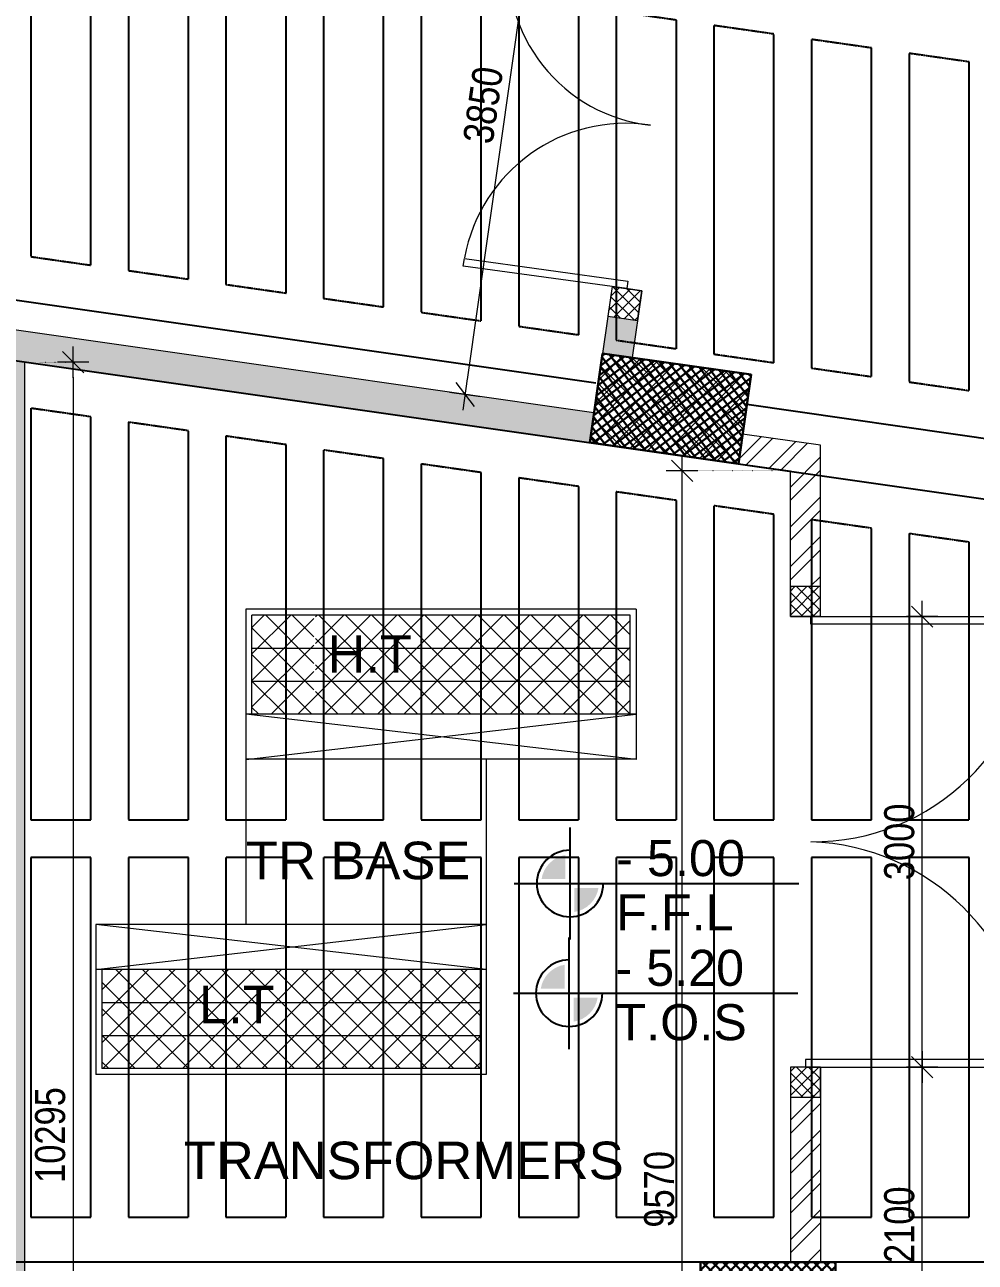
# Model space of a CAD drawing. Header units: inches. Extents: x 676944 to 1044153, y 326920 to 502369.
# Drawn here: x 739347 to 745678, y 378310 to 386552 of the extents above; entities that cross this region are included whole.
import ezdxf

# ---------------------------------------------------------------- set-up
doc = ezdxf.new("R2010")
doc.units = ezdxf.units.IN
doc.header["$MEASUREMENT"] = 0
doc.linetypes.add('DOT2', pattern=[3.175, 0, -3.175])
doc.linetypes.add('HIDDEN', pattern=[9.525, 6.35, -3.175])
doc.layers.add('A-DIMENSION', color=7, linetype='Continuous', lineweight=9)
doc.layers.add('A-LEVEL', color=181, linetype='Continuous', lineweight=9)
for name, color, linetype in [('LEVELS', 181, 'Continuous'), ('S-BEAM', 2, 'Continuous'), ('S-COL-1', 7, 'Continuous'), ('S-COL1-HT', 11, 'Continuous'), ('S-RIBS', 43, 'HIDDEN'), ('S-WALL-HAT', 9, 'Continuous')]:
    doc.layers.add(name, color=color, linetype=linetype)
doc.styles.add('ARIAL', font='ARIALN.TTF')
doc.styles.get("Standard").update_dxf_attribs({"font": 'arial.ttf'})
doc.styles.add('style1', font='arial.ttf')
doc.dimstyles.get("Standard").update_dxf_attribs({"dimtxt": 0.18, "dimasz": 0.18, "dimexe": 0.18, "dimexo": 0.0625, "dimgap": 0.09, "dimtad": 0, "dimtih": 1, "dimtoh": 1, "dimdec": 4, "dimzin": 0, "dimdsep": 46, "dimtxsty": 'Standard', "dimcen": 0.09, "dimadec": 0, "dimazin": 0, "dimtfac": 1, "dimtdec": 4, "dimtofl": 0, "dimtmove": 0, "dimatfit": 3, "dimfxl": 1, "dimtolj": 1, "dimtzin": 0, "dimarcsym": 0})
pattern_1 = [(45, (500265.86, -209134.59), (-88.388348, 88.388348), []), (135, (500265.86, -209134.59), (-88.388348, -88.388348), [])]

# ---------------------------------------------------------------- blocks, each defined once
blk = doc.blocks.new('level')
at = {"layer": 'LEVELS'}
for points in [[(42.7, 3.7), (22.8, 3.7, -0.325023), (42.7, 23.7)], [(70.2, -3.7), (50.2, -3.7), (50.2, -23.7, 0.325023)]]:
    blk.add_hatch(color=256, dxfattribs=at).paths.add_polyline_path(points)
for p, q in [((46.5, -46.5), (46.5, 46.5)), ((0, 0), (236.9, 0))]:
    blk.add_line(p, q, dxfattribs=at)
blk.add_arc((46.5, 0), 27.7, 90, 0, dxfattribs=at)
at = {"layer": 'LEVELS', "style": 'style1', "flags": 8}
for tag, p in [('+0.00', (85, 6.1)), ('F.F.L', (85, -39.1))]:
    blk.add_attdef(tag, p, '', height=30, dxfattribs=at)
blk = doc.blocks.new('R')
for p, q in [((0, -1.05), (0, 1.05)), ((-1.05, 0), (1.05, 0))]:
    blk.add_line(p, q)
at = {"color": 4, "lineweight": 13}
blk.add_line((-0.707, -0.707), (0.707, 0.707), dxfattribs=at)
blk = doc.blocks.new('*D438')
at = {"layer": 'A-DIMENSION', "color": 254, "linetype": 'DOT2', "lineweight": 13, "transparency": 16777216}
for p, q in [((553682.5, 212352.4), (554411.8, 212352.4)), ((553658.7, 210252.4), (554411.8, 210252.4))]:
    blk.add_line(p, q, dxfattribs=at)
at = {"layer": 'A-DIMENSION', "color": 254, "transparency": 16777216}
blk.add_line((554336.8, 210352.4), (554336.8, 212252.4), dxfattribs=at)
at = {"layer": 'Defpoints', "color": 0, "transparency": 16777216}
for p in [(553582.5, 212352.4), (554336.8, 212352.4), (553558.7, 210252.4)]:
    blk.add_point(p, dxfattribs=at)
at = {"layer": 'A-DIMENSION', "color": 254, "transparency": 16777216, "xscale": 100, "yscale": 100, "zscale": 100}
for p, rotation in [((554336.8, 212352.4), 90), ((554336.8, 210252.4), 270)]:
    blk.add_blockref('R', p, dxfattribs=dict(at, rotation=rotation))
at = {"layer": 'A-DIMENSION', "color": 254, "transparency": 16777216, "insert": (554184.7, 211302.4), "char_height": 200, "attachment_point": 5, "rotation": 90, "style": 'ARIAL'}
blk.add_mtext('\\A1;2100', dxfattribs=at)
blk = doc.blocks.new('*D439')
at = {"layer": 'A-DIMENSION', "color": 254, "linetype": 'DOT2', "lineweight": 13, "transparency": 16777216}
for p, q in [((553658.7, 215352.4), (554411.8, 215352.4)), ((553682.5, 212352.4), (554411.8, 212352.4))]:
    blk.add_line(p, q, dxfattribs=at)
at = {"layer": 'A-DIMENSION', "color": 254, "transparency": 16777216}
blk.add_line((554336.8, 212452.4), (554336.8, 215252.4), dxfattribs=at)
at = {"layer": 'Defpoints', "color": 0, "transparency": 16777216}
for p in [(553558.7, 215352.4), (554336.8, 215352.4), (553582.5, 212352.4)]:
    blk.add_point(p, dxfattribs=at)
at = {"layer": 'A-DIMENSION', "color": 254, "transparency": 16777216, "xscale": 100, "yscale": 100, "zscale": 100}
for p, rotation in [((554336.8, 215352.4), 90), ((554336.8, 212352.4), 270)]:
    blk.add_blockref('R', p, dxfattribs=dict(at, rotation=rotation))
at = {"layer": 'A-DIMENSION', "color": 254, "transparency": 16777216, "insert": (554184.7, 213852.4), "char_height": 200, "attachment_point": 5, "rotation": 90, "style": 'ARIAL'}
blk.add_mtext('\\A1;3000', dxfattribs=at)
blk = doc.blocks.new('*D510')
at = {"layer": 'A-DIMENSION', "color": 254, "linetype": 'DOT2', "lineweight": 13, "transparency": 16777216}
for p, q in [((548458.7, 217047), (548756, 217047)), ((548458.7, 206752.4), (548756, 206752.4))]:
    blk.add_line(p, q, dxfattribs=at)
at = {"layer": 'A-DIMENSION', "color": 254, "transparency": 16777216}
blk.add_line((548681, 216947), (548681, 206852.4), dxfattribs=at)
at = {"layer": 'Defpoints', "color": 0, "transparency": 16777216}
for p in [(548358.7, 217047), (548358.7, 206752.4), (548681, 206752.4)]:
    blk.add_point(p, dxfattribs=at)
at = {"layer": 'A-DIMENSION', "color": 254, "transparency": 16777216, "xscale": 100, "yscale": 100, "zscale": 100}
for p, rotation in [((548681, 217047), 90), ((548681, 206752.4), 270)]:
    blk.add_blockref('R', p, dxfattribs=dict(at, rotation=rotation))
at = {"layer": 'A-DIMENSION', "color": 254, "transparency": 16777216, "insert": (548528.9, 211899.7), "char_height": 200, "attachment_point": 5, "rotation": 90, "style": 'ARIAL'}
blk.add_mtext('\\A1;10295', dxfattribs=at)
blk = doc.blocks.new('*D409')
at = {"layer": 'A-DIMENSION', "color": 254, "linetype": 'DOT2', "lineweight": 13, "transparency": 16777216}
for p, q in [((552906.6, 220591.9), (552809.8, 219908.9)), ((558567, 219265.6), (558564.1, 219244.9))]:
    blk.add_line(p, q, dxfattribs=at)
at = {"layer": 'A-DIMENSION', "color": 254, "transparency": 16777216}
blk.add_line((552919.4, 219969.1), (558454.5, 219184.7), dxfattribs=at)
at = {"layer": 'Defpoints', "color": 0, "transparency": 16777216}
for p in [(552920.7, 220691), (558552.9, 219166.6), (558553.5, 219170.7)]:
    blk.add_point(p, dxfattribs=at)
at = {"layer": 'A-DIMENSION', "color": 254, "transparency": 16777216, "xscale": 100, "yscale": 100, "zscale": 100}
for p, rotation in [((552820.4, 219983.1), 171.9342278825543), ((558553.5, 219170.7), 351.9342278825543)]:
    blk.add_blockref('R', p, dxfattribs=dict(at, rotation=rotation))
at = {"layer": 'A-DIMENSION', "color": 254, "transparency": 16777216, "insert": (555708.3, 219727.5), "char_height": 200, "attachment_point": 5, "rotation": 351.93423, "style": 'ARIAL'}
blk.add_mtext('\\A1;5790', dxfattribs=at)
blk = doc.blocks.new('*D401')
at = {"layer": 'A-DIMENSION', "color": 254, "linetype": 'DOT2', "lineweight": 13, "transparency": 16777216}
for p, q in [((551803.3, 220648.4), (551760.9, 220654.5)), ((551321.2, 216828.2), (551216.9, 216843.1))]:
    blk.add_line(p, q, dxfattribs=at)
at = {"layer": 'A-DIMENSION', "color": 254, "transparency": 16777216}
blk.add_line((551821, 220544.9), (551305.3, 216931.5), dxfattribs=at)
at = {"layer": 'Defpoints', "color": 0, "transparency": 16777216}
for p in [(551902.3, 220634.3), (551291.2, 216832.5), (551420.2, 216814.1)]:
    blk.add_point(p, dxfattribs=at)
at = {"layer": 'A-DIMENSION', "color": 254, "transparency": 16777216, "xscale": 100, "yscale": 100, "zscale": 100}
for p, rotation in [((551835.2, 220643.9), 81.87732904779614), ((551291.2, 216832.5), 261.8773290477961)]:
    blk.add_blockref('R', p, dxfattribs=dict(at, rotation=rotation))
at = {"layer": 'A-DIMENSION', "color": 254, "transparency": 16777216, "insert": (551412.6, 218759.7), "char_height": 200, "attachment_point": 5, "rotation": 81.87733, "style": 'ARIAL'}
blk.add_mtext('\\A1;3850', dxfattribs=at)
blk = doc.blocks.new('*D400')
at = {"layer": 'A-DIMENSION', "color": 254, "linetype": 'DOT2', "lineweight": 13, "transparency": 16777216}
for p, q in [((553359.1, 216323), (552662.2, 216323)), ((552897.1, 206753.3), (552662.2, 206753.3))]:
    blk.add_line(p, q, dxfattribs=at)
at = {"layer": 'A-DIMENSION', "color": 254, "transparency": 16777216}
blk.add_line((552737.2, 206853.3), (552737.2, 216223), dxfattribs=at)
at = {"layer": 'Defpoints', "color": 0, "transparency": 16777216}
for p in [(552737.2, 216323), (553459.1, 216323), (552997.1, 206753.3)]:
    blk.add_point(p, dxfattribs=at)
at = {"layer": 'A-DIMENSION', "color": 254, "transparency": 16777216, "xscale": 100, "yscale": 100, "zscale": 100}
for p, rotation in [((552737.2, 216323), 90), ((552737.2, 206753.3), 270)]:
    blk.add_blockref('R', p, dxfattribs=dict(at, rotation=rotation))
at = {"layer": 'A-DIMENSION', "color": 254, "transparency": 16777216, "insert": (552585.1, 211538.2), "char_height": 200, "attachment_point": 5, "rotation": 90, "style": 'ARIAL'}
blk.add_mtext('\\A1;9570', dxfattribs=at)
blk = doc.blocks.new('CEILING PLAN')
at = {"layer": 'S-COL1-HT', "lineweight": 30}
h = blk.add_hatch(dxfattribs=at)
h.set_pattern_fill('ANSI37', color=254, scale=15, angle=-8.12267)
h.set_pattern_definition([(36.87733, (468532.515, 473959.78), (-28.57994, 38.096293), []), (126.87733, (468532.515, 473959.78), (-38.096293, -28.57994), [])])
h.paths.add_polyline_path([(431550.8, 469676.5), (431466, 469082.6), (432456, 468941.3), (432540.8, 469535.2)])
h = blk.add_hatch(dxfattribs=at)
h.set_pattern_fill('ANSI37', color=254, scale=15)
h.set_pattern_definition([(45, (468108.74, 473088.66), (-33.67596, 33.67596), []), (135, (468108.74, 473088.66), (-33.67596, -33.67596), [])])
h.paths.add_polyline_path([(432203.2, 463623.1), (432203.2, 463223.1), (433103.2, 463223.1), (433103.2, 463623.1)])
at = {"layer": 'S-WALL-HAT', "lineweight": 30}
h = blk.add_hatch(dxfattribs=at)
h.set_pattern_fill('ANSI31', color=254, scale=35)
h.set_pattern_definition([(45, (874698.03, 817381.6), (-78.577241, 78.577241), [])])
h.paths.add_polyline_path([(436885.1, 455940.9), (436838.8, 455219.9), (437139.6, 455223.1), (437184.5, 455921.7)])
h.paths.add_polyline_path([(434505.1, 480465.7), (434901.1, 480409.2), (434844.6, 480013.2), (434448.6, 480069.7)])
h.paths.add_polyline_path([(430941.2, 480974.5), (430884.7, 480578.5), (430488.7, 480635), (430545.3, 481031)])
h.paths.add_polyline_path([(426981.4, 481539.7), (426924.9, 481143.8), (426528.9, 481200.3), (426585.4, 481596.3)])
h.paths.add_polyline_path([(423021.5, 482105), (422965, 481709), (422569, 481765.6), (422625.5, 482161.5)])
h.paths.add_polyline_path([(418665.8, 482726.7), (419061.8, 482670.1), (419005.2, 482274.2), (418609.3, 482330.7)])
h.paths.add_polyline_path([(414706, 483291.9), (415102, 483235.3), (415045.5, 482839.3), (414649.5, 482895.9)])
h.paths.add_polyline_path([(411142.2, 483800.6), (411085.7, 483404.6), (410689.7, 483461.1), (410746.3, 483857.1)])
h.paths.add_polyline_path([(407182.5, 484365.9), (407126, 483969.9), (406730, 484026.4), (406786.5, 484422.4)])
h.paths.add_polyline_path([(403222.7, 484931.3), (403166.1, 484535.4), (402770.2, 484591.9), (402826.7, 484987.9)])
h.paths.add_polyline_path([(399262.8, 485496.8), (399206.3, 485100.8), (398810.3, 485157.3), (398866.8, 485553.3)])
h.paths.add_polyline_path([(395303, 486062.2), (395246.5, 485666.2), (394850.5, 485722.7), (394907, 486118.7)])
h.paths.add_polyline_path([(391343.2, 486627.6), (391286.6, 486231.6), (390890.7, 486288.2), (390947.2, 486684.2), (389093.7, 486948.7), (388877.3, 483646.1), (389175.1, 483603.8), (389130.9, 482928), (388831.5, 482947.6), (387463.7, 462073.1), (387764.3, 462073.1), (387717.3, 461355), (387417.9, 461374.6), (387060.6, 455921.6), (387360, 455902), (387315.5, 455223.1), (387014.8, 455223.1), (386798.6, 451923.1), (388803.2, 451923.1), (388803.2, 452323.1), (389203.2, 452323.1), (389203.2, 451923.1), (392803.2, 451923.1), (392803.2, 452323.1), (393203.2, 452323.1), (393203.2, 451923.1), (396803.2, 451923.1), (396803.2, 452323.1), (397203.2, 452323.1), (397203.2, 451923.1), (400803.2, 451923.1), (400803.2, 452323.1), (401203.2, 452323.1), (401203.2, 451923.1), (404803.2, 451923.1), (404803.2, 452323.1), (405203.2, 452323.1), (405203.2, 451923.1), (408803.2, 451923.1), (408803.2, 452323.1), (409203.2, 452323.1), (409203.2, 451923.1), (412803.2, 451923.1), (412803.2, 452323.1), (413203.2, 452323.1), (413203.2, 451923.1), (416803.2, 451923.1), (416803.2, 452323.1), (417203.2, 452323.1), (417203.2, 451923.1), (420803.2, 451923.1), (420803.2, 452323.1), (421203.2, 452323.1), (421203.2, 451923.1), (424803.2, 451923.1), (424803.2, 452323.1), (425203.2, 452323.1), (425203.2, 451923.1), (428803.2, 451923.1), (428803.2, 452323.1), (429203.2, 452323.1), (429203.2, 451923.1), (432803.2, 451923.1), (432803.2, 452323.1), (433203.2, 452323.1), (433203.2, 451923.1), (436928, 451923.1), (437386.6, 459073.5), (436987.4, 459099.1), (437013, 459498.3), (437412.2, 459472.7), (437646.4, 463123.8), (437347, 463143), (437391.8, 463841.6), (437691.2, 463822.4), (437965.9, 468105), (437566.7, 468130.6), (437592.3, 468529.7), (437991.5, 468504.1), (438235.6, 472309), (437836.4, 472334.6), (437862, 472733.8), (438261.2, 472708.2), (438482.8, 476163.1), (438083.6, 476188.7), (438109.2, 476587.9), (438508.4, 476562.3), (438720.3, 479865.7)])
h.paths.add_polyline_path([(388385.4, 476137.7), (388884.3, 476105), (388823, 475168.8), (388326.5, 475239.6)])
h.paths.add_polyline_path([(388684.6, 476118.1), (388884.3, 476105), (388823, 475168.8), (388624.3, 475197.1), (387118.9, 452223.1), (388803.2, 452223.1), (388803.2, 452323.1), (389203.2, 452323.1), (389203.2, 452223.1), (392803.2, 452223.1), (392803.2, 452323.1), (393203.2, 452323.1), (393203.2, 452223.1), (396803.2, 452223.1), (396803.2, 452323.1), (397203.2, 452323.1), (397203.2, 452223.1), (400803.2, 452223.1), (400803.2, 452323.1), (401203.2, 452323.1), (401203.2, 452223.1), (404803.2, 452223.1), (404803.2, 452323.1), (405203.2, 452323.1), (405203.2, 452223.1), (408803.2, 452223.1), (408803.2, 452323.1), (409203.2, 452323.1), (409203.2, 452223.1), (412803.2, 452223.1), (412803.2, 452323.1), (413203.2, 452323.1), (413203.2, 452223.1), (416803.2, 452223.1), (416803.2, 452323.1), (417203.2, 452323.1), (417203.2, 452223.1), (420803.2, 452223.1), (420803.2, 452323.1), (421203.2, 452323.1), (421203.2, 452223.1), (424803.2, 452223.1), (424803.2, 452323.1), (425203.2, 452323.1), (425203.2, 452223.1), (428803.2, 452223.1), (428803.2, 452323.1), (429203.2, 452323.1), (429203.2, 452223.1), (432803.2, 452223.1), (432803.2, 452323.1), (433203.2, 452323.1), (433203.2, 452223.1), (436646.6, 452223.1), (437087.2, 459092.7), (436987.4, 459099.1), (437013, 459498.3), (437112.8, 459491.9), (437666.5, 468124.2), (437566.7, 468130.6), (437592.3, 468529.7), (437692.1, 468523.3), (437936.2, 472328.2), (437836.4, 472334.6), (437862, 472733.8), (437961.8, 472727.4), (438183.4, 476182.3), (438083.6, 476188.7), (438109.2, 476587.9), (438209, 476581.5), (438403.1, 479608), (434858.9, 480113.8), (434844.6, 480013.2), (434448.6, 480069.7), (434463, 480170.3), (430899.1, 480679), (430884.7, 480578.5), (430488.7, 480635), (430503.1, 480735.5), (426939.2, 481244.2), (426924.9, 481143.8), (426528.9, 481200.3), (426543.2, 481300.7), (422979.3, 481809.3), (422965, 481709), (422569, 481765.6), (422583.3, 481865.8), (419019.6, 482374.5), (419005.2, 482274.2), (418609.3, 482330.7), (418623.6, 482431), (415059.8, 482939.6), (415045.5, 482839.3), (414649.5, 482895.9), (414663.8, 482996.2), (411100, 483504.8), (411085.7, 483404.6), (410689.7, 483461.1), (410704, 483561.3), (407140.3, 484070), (407126, 483969.9), (406730, 484026.4), (406744.3, 484126.5), (403180.4, 484635.1), (403166.1, 484535.4), (402770.2, 484591.9), (402784.4, 484691.6), (399220.5, 485200.3), (399206.3, 485100.8), (398810.3, 485157.3), (398824.5, 485256.8), (395260.6, 485765.5), (395246.5, 485666.2), (394850.5, 485722.7), (394864.7, 485822), (391300.8, 486330.6), (391286.6, 486231.6), (390890.7, 486288.2), (390904.8, 486387.2), (389371.9, 486605.9)])
at = {"layer": 'S-BEAM', "color": 254, "linetype": 'ByBlock'}
for p, q in [((388822.4, 475168.8), (437571.9, 468211.1)), ((426077.6, 470255.7), (431506.2, 469480.9)), ((432496.2, 469339.6), (437696.9, 468597.3)), ((437377.8, 463623.1), (409103.2, 463623.1))]:
    blk.add_line(p, q, dxfattribs=at)
at = {"layer": 'S-COL-1', "color": 254, "lineweight": 30}
for points in [[(431550.8, 469676.5), (431466, 469082.6), (432456, 468941.3), (432540.8, 469535.2)], [(432203.2, 463623.1), (432203.2, 463223.1), (433103.2, 463223.1), (433103.2, 463623.1)]]:
    blk.add_lwpolyline(points, close=True, dxfattribs=at)
at = {"layer": 'S-RIBS', "color": 254, "ltscale": 0.4}
for points in [[(428143, 472452.5), (427743, 472509.6), (427743, 470321), (428143, 470263.9)], [(428793, 472359.8), (428393, 472416.9), (428393, 470228.2), (428793, 470171.1)], [(429443, 472267), (429043, 472324.1), (429043, 470135.5), (429443, 470078.4)], [(430093, 472174.2), (429693, 472231.3), (429693, 470042.7), (430093, 469985.6)], [(430743, 472081.5), (430343, 472138.5), (430343, 469949.9), (430743, 469892.8)], [(431393, 471988.7), (430993, 472045.8), (430993, 469857.1), (431393, 469800.1)], [(432043, 471895.9), (431643, 471953), (431643, 469764.4), (432043, 469707.3)], [(432693, 471803.1), (432293, 471860.2), (432293, 469671.6), (432693, 469614.5)], [(433343, 471710.4), (432943, 471767.5), (432943, 469578.8), (433343, 469521.7)], [(433993, 471617.6), (433593, 471674.7), (433593, 469486.1), (433993, 469429)], [(428143, 469253.8), (427743, 469310.9), (427743, 466569.1), (428143, 466569.1)], [(428793, 469161), (428393, 469218.1), (428393, 466569.1), (428793, 466569.1)], [(429443, 469068.2), (429043, 469125.3), (429043, 466569.1), (429443, 466569.1)], [(430093, 468975.5), (429693, 469032.6), (429693, 466569.1), (430093, 466569.1)], [(430743, 468882.7), (430343, 468939.8), (430343, 466569.1), (430743, 466569.1)], [(431393, 468789.9), (430993, 468847), (430993, 466569.1), (431393, 466569.1)], [(432043, 468697.2), (431643, 468754.2), (431643, 466569.1), (432043, 466569.1)], [(432693, 468604.4), (432293, 468661.5), (432293, 466569.1), (432693, 466569.1)], [(433343, 468511.6), (432943, 468568.7), (432943, 466569.1), (433343, 466569.1)], [(433993, 468418.8), (433593, 468475.9), (433593, 466569.1), (433993, 466569.1)], [(428143, 466319.1), (427743, 466319.1), (427743, 463923.1), (428143, 463923.1)], [(428793, 466319.1), (428393, 466319.1), (428393, 463923.1), (428793, 463923.1)], [(429443, 466319.1), (429043, 466319.1), (429043, 463923.1), (429443, 463923.1)], [(430093, 466319.1), (429693, 466319.1), (429693, 463923.1), (430093, 463923.1)], [(430743, 466319.1), (430343, 466319.1), (430343, 463923.1), (430743, 463923.1)], [(431393, 466319.1), (430993, 466319.1), (430993, 463923.1), (431393, 463923.1)], [(432043, 466319.1), (431643, 466319.1), (431643, 463923.1), (432043, 463923.1)], [(432693, 466319.1), (432293, 466319.1), (432293, 463923.1), (432693, 463923.1)], [(433343, 466319.1), (432943, 466319.1), (432943, 463923.1), (433343, 463923.1)], [(433993, 466319.1), (433593, 466319.1), (433593, 463923.1), (433993, 463923.1)]]:
    blk.add_lwpolyline(points, close=True, dxfattribs=at)
blk = doc.blocks.new('SDFGBS')
at = {"layer": 'A-DIMENSION'}
h = blk.add_hatch(dxfattribs=at)
h.set_pattern_fill('ANSI35', color=254, scale=500)
h.set_pattern_definition([(45, (552314.21, 217329.53), (-88.3883, 88.3883), []), (45, (552402.6, 217329.53), (-88.3883, 88.3883), [156.25, -31.25, 0, -31.25])])
edge = h.paths.add_edge_path(flags=17)
edge.add_line((553946.3, 227821), (553748.4, 227849.3))
edge.add_line((553748.4, 227849.3), (552636.7, 220060.7))
edge.add_line((552636.7, 220060.7), (552850.2, 220030.2))
edge.add_line((552850.2, 220030.2), (553946.3, 227821))
edge.add_line((553946.3, 227821), (553748.4, 227849.3))
h.paths.add_polyline_path([(553946.3, 227821), (553748.4, 227849.3), (552636.7, 220060.7), (552850.2, 220030.2)], flags=17)
h.paths.add_polyline_path([(552122.2, 216511.9), (552150.4, 216709.9), (548158.7, 217279.6), (548158.7, 217118.1), (548158.7, 217081.1), (548158.7, 206352.4), (548358.7, 206352.4), (548358.7, 217049)])
h.paths.add_polyline_path([(552440.3, 217325.1), (552242.3, 217353.3), (552206.9, 217105.8), (552404.9, 217077.6)])
h.paths.add_polyline_path([(548158.7, 205052.4), (548358.7, 205055.3), (548358.7, 205152.4), (548158.7, 205152.4)])
h = blk.add_hatch(dxfattribs=at)
h.set_pattern_fill('ANSI37,_O', color=254, scale=450)
h.set_pattern_definition([(45, (500265.856, -209134.585), (-39.7747564, 39.7747564), []), (135, (500265.856, -209134.585), (-39.7747564, -39.7747564), [])])
h.paths.add_polyline_path([(552468.5, 217523.1), (552270.5, 217551.2), (552242.3, 217353.2), (552440.3, 217325.1)])
h = blk.add_hatch(dxfattribs=at)
h.set_pattern_fill('ANSI37', color=254, scale=750)
h.set_pattern_definition([(45, (500265.86, -209134.585), (-66.29126, 66.29126), []), (135, (500265.86, -209134.585), (-66.29126, -66.29126), [])])
h.paths.add_polyline_path([(552206.9, 217105.8), (552122.2, 216511.9), (553112.1, 216370.6), (553196.9, 216964.5)])
h = blk.add_hatch(dxfattribs=at)
h.set_pattern_fill('ANSI32', color=254, scale=500)
h.set_pattern_definition([(45, (500265.86, -209134.59), (-132.58252, 132.58252), []), (45, (500354.24, -209134.59), (-132.58252, 132.58252), [])])
h.paths.add_polyline_path([(552999.6, 216406.7), (553112.1, 216370.6), (552999.6, 216406.9)])
h.paths.add_polyline_path([(553458.7, 215552.4), (553658.7, 215552.4), (553658.7, 216494.6), (553140.4, 216568.6), (553112.1, 216370.6), (553458.7, 216319.3), (553458.7, 215352.4)])
h = blk.add_hatch(dxfattribs=at)
h.set_pattern_fill('ANSI37,_O', color=254, scale=450)
h.set_pattern_definition([(45, (500265.856, -201634.585), (-39.7747564, 39.7747564), []), (135, (500265.856, -201634.585), (-39.7747564, -39.7747564), [])])
h.paths.add_polyline_path([(553658.7, 215552.4), (553458.7, 215552.4), (553458.7, 215352.4), (553658.7, 215352.4)])
h = blk.add_hatch(dxfattribs=at)
h.set_pattern_fill('ANSI37', color=254, scale=1000)
h.set_pattern_definition(pattern_1)
h.paths.add_polyline_path([(552392.4, 215142.4), (552392.4, 215362.4), (549872.4, 215362.4), (549872.4, 215142.4)])
h.paths.add_polyline_path([(552392.4, 214922.4), (552392.4, 215142.4), (549872.4, 215142.4), (549872.4, 214922.4)])
h.paths.add_polyline_path([(549872.4, 214922.4), (549872.4, 214702.4), (552392.4, 214702.4), (552392.4, 214922.4)])
h.paths.add_polyline_path([(550285.2, 214842.3), (550295.8, 214842.3), (550295.8, 215357.5), (550285.2, 215357.5)])
h.paths.add_polyline_path([(550313.1, 214801), (550975.1, 214801), (550975.1, 215341.8), (550313.1, 215341.8)], flags=9)
h = blk.add_hatch(dxfattribs=at)
h.set_pattern_fill('ANSI37', color=254, scale=1000)
h.set_pattern_definition(pattern_1)
h.paths.add_polyline_path([(548872.4, 213002.4), (548872.4, 212782.4), (551392.4, 212782.4), (551392.4, 213002.4)])
h.paths.add_polyline_path([(548872.4, 212782.4), (548872.4, 212562.4), (551392.4, 212562.4), (551392.4, 212782.4)])
h.paths.add_polyline_path([(551392.4, 212342.4), (551392.4, 212562.4), (548872.4, 212562.4), (548872.4, 212342.4)])
h.paths.add_polyline_path([(549430.9, 212507.5), (549443.5, 212507.5), (549443.5, 213022.7), (549430.9, 213022.7)])
h.paths.add_polyline_path([(549456.5, 212466.2), (550065.6, 212466.2), (550065.6, 213006.9), (549456.5, 213006.9)], flags=9)
h = blk.add_hatch(dxfattribs=at)
h.set_pattern_fill('ANSI37,_O', color=254, scale=450)
h.set_pattern_definition([(45, (500265.856, -204834.585), (-39.7747564, 39.7747564), []), (135, (500265.856, -204834.585), (-39.7747564, -39.7747564), [])])
h.paths.add_polyline_path([(553658.7, 212352.4), (553458.7, 212352.4), (553458.7, 212152.4), (553658.7, 212152.4)])
h = blk.add_hatch(dxfattribs=at)
h.set_pattern_fill('ANSI32', color=254, scale=500)
h.set_pattern_definition([(45, (500240.86, -209134.59), (-132.58252, 132.58252), []), (45, (500329.24, -209134.59), (-132.58252, 132.58252), [])])
h.paths.add_polyline_path([(553658.7, 210652.4), (553633.7, 210652.4), (553633.7, 210252.4), (553644, 210252.4), (553658.7, 210252.4)])
h.paths.add_polyline_path([(553458.7, 210452.4), (553633.7, 210452.4), (553633.7, 210652.4), (553458.7, 210652.4)])
h.paths.add_polyline_path([(553658.7, 212152.4), (553458.7, 212152.4), (553458.7, 211052.4), (553658.7, 211052.4)])
at = {"layer": 'A-DIMENSION', "color": 254}
for p, q in [((552270.5, 217551.3), (552206.9, 217105.8)), ((552270.5, 217551.3), (552468.5, 217523.1)), ((552376.6, 217586.7), (552369.8, 217537.2)), ((552468.5, 217523.1), (552404.9, 217077.6)), ((552150.4, 216709.9), (546705.5, 217487)), ((553658.7, 216494.6), (553140.4, 216568.6)), ((553658.7, 215352.4), (553658.7, 216494.6)), ((553458.7, 216321.1), (553112.1, 216370.6)), ((553458.7, 215352.4), (553458.7, 216321.1)), ((552432.4, 215402.4), (549832.4, 215402.4)), ((549832.4, 215402.4), (549832.4, 213301.4)), ((552432.4, 215402.4), (552432.4, 214401.4)), ((552392.4, 215362.4), (549872.4, 215362.4)), ((549872.4, 214702.4), (549872.4, 215362.4)), ((552392.4, 214702.4), (552392.4, 215362.4)), ((553658.7, 215352.4), (553458.7, 215352.4)), ((553594, 215302.4), (553594, 215352.4)), ((549872.4, 215142.4), (552392.4, 215142.4)), ((549872.4, 214922.4), (552392.4, 214922.4)), ((552432.4, 214702.4), (549832.4, 214702.4)), ((549832.4, 214702.4), (549832.4, 213301.4)), ((549832.4, 214401.4), (552432.4, 214702.4)), ((552432.4, 214401.4), (549832.4, 214702.4)), ((552432.4, 214402.4), (549832.4, 214402.4)), ((551432.4, 214402.4), (549832.4, 214402.4)), ((549832.4, 214390.3), (549832.4, 213301.4)), ((551432.4, 214401.4), (551432.4, 212302.4)), ((551432.4, 214401.4), (551432.4, 213301.4)), ((551432.4, 213302.4), (548832.4, 213302.4)), ((548832.4, 213301.4), (548832.4, 212302.4)), ((548832.4, 213002.4), (551432.4, 213301.4)), ((551432.4, 213002.4), (548832.4, 213301.4)), ((551432.4, 213302.4), (549832.4, 213302.4)), ((551432.4, 213002.4), (548832.4, 213002.4)), ((548872.4, 213002.4), (548872.4, 212342.4)), ((551392.4, 213002.4), (551392.4, 212342.4)), ((548872.4, 212782.4), (551392.4, 212782.4)), ((548872.4, 212562.4), (551392.4, 212562.4)), ((553558.7, 212402.4), (553558.7, 212352.4)), ((551392.4, 212342.4), (548872.4, 212342.4)), ((553458.7, 212352.4), (553458.7, 211052.4)), ((553658.7, 212352.4), (553458.7, 212352.4)), ((553658.7, 212352.4), (553658.7, 211052.4)), ((551432.4, 212302.4), (548832.4, 212302.4))]:
    blk.add_line(p, q, dxfattribs=at)
for points in [[(552320, 217544.3), (552369.5, 217537.2), (551280, 217687.6), (551287.1, 217737.1), (552376.6, 217586.7)], [(548158.7, 217279.6), (548158.7, 206352.4), (548358.7, 206352.4), (548358.7, 217049), (552123.6, 216511.7)], [(553644, 215352.4), (553594, 215352.4), (555093.9, 215352.4), (555093.9, 215302.4), (553594, 215302.4)], [(553608.7, 212352.4), (553558.7, 212352.4), (555058.6, 212352.4), (555058.6, 212402.4), (553558.7, 212402.4)]]:
    blk.add_lwpolyline(points, dxfattribs=at)
for points in [[(552468.5, 217523.1), (552270.5, 217551.2), (552242.3, 217353.2), (552440.3, 217325.1), (552468.5, 217523.1)], [(552206.9, 217105.8), (552122.2, 216511.9), (553112.1, 216370.6), (553196.9, 216964.5)], [(553658.7, 215552.4), (553458.7, 215552.4), (553458.7, 215352.4), (553658.7, 215352.4)], [(553658.7, 212352.4), (553458.7, 212352.4), (553458.7, 212152.4), (553658.7, 212152.4)]]:
    blk.add_lwpolyline(points, close=True, dxfattribs=at)
for centre, radius, start, end in [((552646.2, 219686.3), 1067.7, 173.08036, 263.53625), ((552361.7, 217546.2), 1091.6, 81.34021, 169.64118), ((553607.8, 215338.9), 1486.5, 269.47456, 358.59429), ((553545.3, 212338.6), 1514.7, 2.41679, 88.15187)]:
    blk.add_arc(centre, radius, start, end, dxfattribs=at)
ref = blk.add_blockref('level', (551618.7, 213575.1), dxfattribs=dict(at, xscale=7.999999999999999, yscale=7.999999999999999, zscale=7.999999999999999))
ref.add_attrib('+0.00', '- 5.00', (552298.4, 213624.1), dxfattribs={"layer": 'A-LEVEL', "height": 240, "style": 'style1'})
ref.add_attrib('F.F.L', 'F.F.L', (552298.4, 213262.1), dxfattribs={"layer": 'A-LEVEL', "height": 240, "style": 'style1'})
ref = blk.add_blockref('level', (551613.3, 212844.4), dxfattribs=dict(at, xscale=7.999999999999999, yscale=7.999999999999999, zscale=7.999999999999999))
ref.add_attrib('+0.00', '- 5.20', (552293.1, 212893.4), dxfattribs={"layer": 'A-LEVEL', "height": 240, "style": 'style1'})
ref.add_attrib('F.F.L', 'T.O.S', (552293.1, 212531.4), dxfattribs={"layer": 'A-LEVEL', "height": 240, "style": 'style1'})
at = {"layer": 'A-DIMENSION', "color": 254, "char_height": 250, "width": 5174.881, "attachment_point": 1, "style": 'style1'}
for s, insert in [('H.T', (550375.6, 215228.8)), ('TR BASE', (549832.4, 213853.6)), ('L.T', (549519, 212894)), ('TRANSFORMERS', (549418.9, 211855.8))]:
    blk.add_mtext(s, dxfattribs=dict(at, insert=insert))
at = {"layer": 'A-DIMENSION', "color": 254}
for base, p1, p2, angle, picture, middle in [((551291.2, 216832.5), (551902.3, 220634.3), (551420.2, 216814.1), 81.87733, '*D401', (551412.6, 218759.7)), ((558553.5, 219170.7), (552920.7, 220691), (558552.9, 219166.6), 171.93423, '*D409', (555708.3, 219727.5)), ((548681, 206752.4), (548358.7, 217047), (548358.7, 206752.4), 90, '*D510', (548528.9, 211899.7)), ((552737.2, 216323), (552997.1, 206753.3), (553459.1, 216323), 90, '*D400', (552585.1, 211538.2)), ((554336.8, 215352.4), (553582.5, 212352.4), (553558.7, 215352.4), 90, '*D439', (554184.7, 213852.4)), ((554336.8, 212352.4), (553558.7, 210252.4), (553582.5, 212352.4), 90, '*D438', (554184.7, 211302.4))]:
    dim = blk.add_linear_dim(base=base, p1=p1, p2=p2, angle=angle, dimstyle='Standard', override={"dimscale": 100, "dimtxt": 2, "dimasz": 1, "dimexe": 0.75, "dimexo": 1, "dimgap": 0.5, "dimtad": 1, "dimtih": 0, "dimtoh": 0, "dimdec": 0, "dimzin": 3, "dimtxsty": 'ARIAL', "dimblk": 'R', "dimcen": 2.5, "dimdle": 1, "dimclrd": 254, "dimclre": 254, "dimclrt": 254, "dimadec": 2, "dimtdec": 0, "dimtix": 1, "dimtofl": 1, "dimtmove": 2, "dimldrblk": 'R', "dimfxl": 2.5, "dimtzin": 3, "dimlwd": 65535, "dimlwe": 13}, dxfattribs=at)
    dim.commit()
    dim.dimension.update_dxf_attribs({"geometry": picture, "text_midpoint": middle})

msp = doc.modelspace()

# ---------------------------------------------------------------- block references
at = {"color": 4, "linetype": 'Continuous'}
for name, p in [('CEILING PLAN', (311644.6, -85312.7)), ('SDFGBS', (190988.5, 167258))]:
    msp.add_blockref(name, p, dxfattribs=at)

doc.saveas('drawing.dxf')
